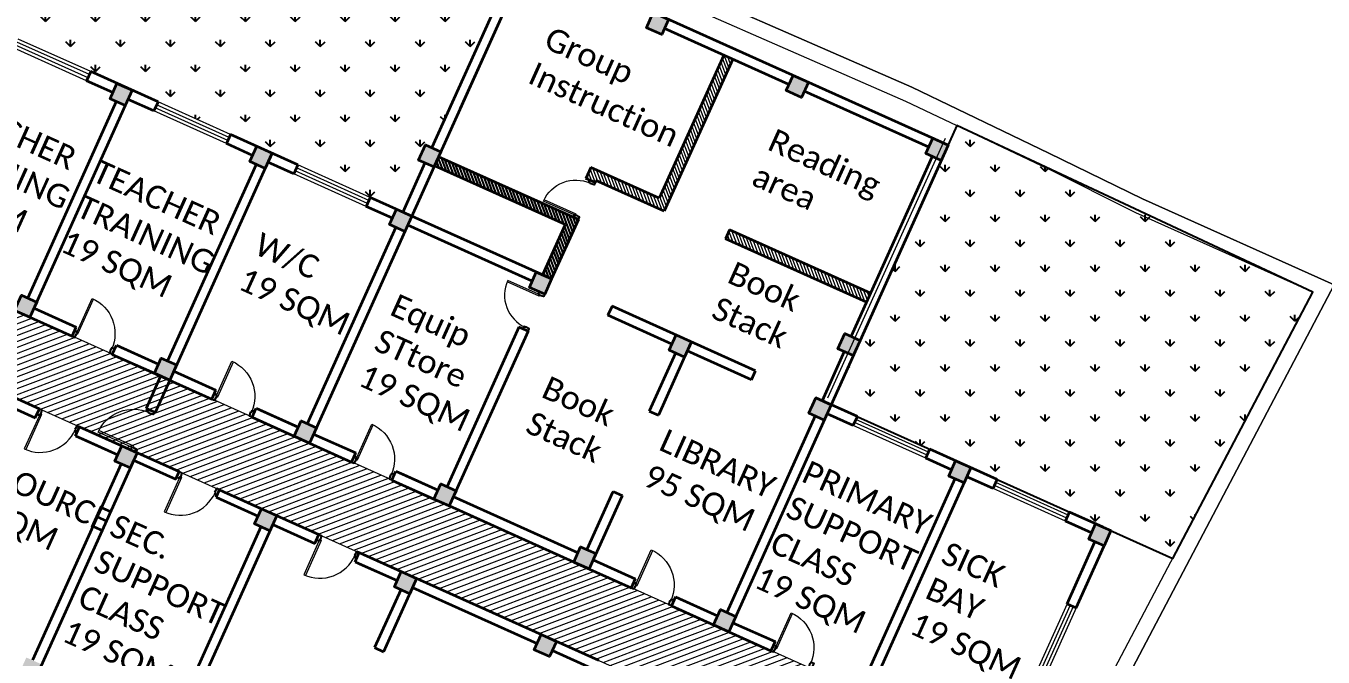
# Model space of a CAD drawing. Header units: inches. Extents: x 527934 to 2134587, y -408734 to 227304.
# Drawn here: x 701904 to 731264, y -132314 to -118017 of the extents above; entities that cross this region are included whole.
import ezdxf

# ---------------------------------------------------------------- set-up
doc = ezdxf.new("R2010")
doc.units = ezdxf.units.IN
doc.header["$MEASUREMENT"] = 0
for name, color, linetype, lineweight in [('boundary', 1, 'Continuous', 20), ('Building', 30, 'Continuous', 20), ('dim', 253, 'Continuous', 9), ('door', 77, 'Continuous', 13), ('hatch', 250, 'Continuous', 5), ('K-ANO-Text @ 350', 250, 'Continuous', 15), ('partition wall', 5, 'Continuous', 20), ('sill', 253, 'Continuous', 13), ('wall - brick', 30, 'Continuous', 35), ('window', 1, 'Continuous', 15)]:
    doc.layers.add(name, color=color, linetype=linetype, lineweight=lineweight)
doc.layers.add('Tree', color=3, linetype='Continuous')
doc.styles.add('1.5MM TEXT', font='calibri.ttf', dxfattribs={"height": 1.5})
pattern_1 = [(90, (727800.17, -145638.66), (-565.6854, 565.6854), [150, -981.371]), (45, (727800.2, -145638.7), (-565.685, 565.685), [150, -650]), (135, (727800.2, -145638.7), (-565.685, -565.685), [150, -650])]
pattern_2 = [(315, (2526338.684, 3746828.41), (44.194174, 44.194174), [])]

# ---------------------------------------------------------------- blocks, each defined once
blk = doc.blocks.new('Dd1')
at = {"layer": 'door'}
for p, q in [((6330587, 14339), (6330587, 13509)), ((6330599, 14377), (6330625, 14377)), ((6330625, 14377), (6330625, 13510))]:
    blk.add_line(p, q, dxfattribs=at)
at = {"layer": 'door', "lineweight": 25}
for points in [[(6330599, 14377), (6330587, 14377), (6330587, 14339), (6330524, 14339), (6330524, 14479), (6330587, 14479)], [(6331449, 14377), (6331461, 14377), (6331461, 14339), (6331524, 14339), (6331524, 14479), (6331461, 14479)]]:
    blk.add_lwpolyline(points, close=True, dxfattribs=at)
at = {"layer": 'door'}
blk.add_arc((6330593, 14377), 868, 269.6039, 0, dxfattribs=at)
blk = doc.blocks.new('bldg1')
h = blk.add_hatch()
h.set_pattern_fill('ANSI31', color=256, scale=10, angle=-90)
h.set_pattern_definition([(315, (2526338.6844, 3746828.4121), (0.8838834765, 0.8838834765), [])])
h.paths.add_polyline_path([(2556745, 3367289), (2556745, 3367669), (2556365, 3367669), (2556365, 3367289)])
h.paths.add_polyline_path([(2556745, 3372549), (2556745, 3372929), (2556365, 3372929), (2556365, 3372549)])
h.paths.add_polyline_path([(2556745, 3374729), (2556745, 3375109), (2556365, 3375109), (2556365, 3374729)])
h.paths.add_polyline_path([(2556745, 3379989), (2556745, 3380369), (2556365, 3380369), (2556365, 3379989)])
h.paths.add_polyline_path([(2553270, 3379989), (2553270, 3380369), (2552890, 3380369), (2552890, 3379989)])
h.paths.add_polyline_path([(2553270, 3374729), (2553270, 3375109), (2552890, 3375109), (2552890, 3374729)])
h.paths.add_polyline_path([(2553270, 3372549), (2553270, 3372929), (2552890, 3372929), (2552890, 3372549)])
h.paths.add_polyline_path([(2553270, 3367289), (2553270, 3367669), (2552890, 3367669), (2552890, 3367289)])
h.paths.add_polyline_path([(2549800, 3386439), (2549800, 3386819), (2549420, 3386819), (2549420, 3386439)])
h.paths.add_polyline_path([(2549800, 3381589), (2549800, 3381969), (2549420, 3381969), (2549420, 3381589)])
h.paths.add_polyline_path([(2549800, 3379989), (2549800, 3380369), (2549420, 3380369), (2549420, 3379989)])
h.paths.add_polyline_path([(2549800, 3374729), (2549800, 3375109), (2549420, 3375109), (2549420, 3374729)])
h.paths.add_polyline_path([(2549800, 3372549), (2549800, 3372929), (2549420, 3372929), (2549420, 3372549)])
h.paths.add_polyline_path([(2549800, 3367289), (2549800, 3367669), (2549420, 3367669), (2549420, 3367289)])
h.paths.add_polyline_path([(2546330, 3386439), (2546330, 3386819), (2545950, 3386819), (2545950, 3386439)])
h.paths.add_polyline_path([(2546330, 3379989), (2546330, 3380328), (2546330, 3380369), (2545950, 3380369), (2545950, 3379989)])
h.paths.add_polyline_path([(2546330, 3374729), (2546330, 3375109), (2545950, 3375109), (2545950, 3374729)])
h.paths.add_polyline_path([(2546330, 3372549), (2546330, 3372929), (2545950, 3372929), (2545950, 3372549)])
h.paths.add_polyline_path([(2546330, 3367289), (2546330, 3367669), (2545950, 3367669), (2545950, 3367289)])
h.paths.add_polyline_path([(2542860, 3367289), (2542860, 3367669), (2542480, 3367669), (2542480, 3367289)])
h.paths.add_polyline_path([(2542860, 3372549), (2542860, 3372929), (2542480, 3372929), (2542480, 3372549)])
h.paths.add_polyline_path([(2542860, 3374729), (2542860, 3375109), (2542480, 3375109), (2542480, 3374729)])
h.paths.add_polyline_path([(2542860, 3379989), (2542860, 3380369), (2542480, 3380369), (2542480, 3379989)])
h.paths.add_polyline_path([(2542860, 3386439), (2542860, 3386819), (2542480, 3386819), (2542480, 3386439)])
h.paths.add_polyline_path([(2539390, 3386439), (2539390, 3386819), (2539010, 3386819), (2539010, 3386439)])
h.paths.add_polyline_path([(2539390, 3381589), (2539390, 3381969), (2539010, 3381969), (2539010, 3381589)])
h.paths.add_polyline_path([(2539390, 3379989), (2539390, 3380369), (2539010, 3380369), (2539010, 3379989)])
h.paths.add_polyline_path([(2539390, 3374729), (2539390, 3375109), (2539010, 3375109), (2539010, 3374729)])
h.paths.add_polyline_path([(2539390, 3367289), (2539390, 3367669), (2539010, 3367669), (2539010, 3367289)])
h.paths.add_polyline_path([(2539390, 3372549), (2539390, 3372929), (2539010, 3372929), (2539010, 3372549)])
h.paths.add_polyline_path([(2535920, 3367289), (2535920, 3367669), (2535540, 3367669), (2535540, 3367289)])
h.paths.add_polyline_path([(2535920, 3372549), (2535920, 3372929), (2535540, 3372929), (2535540, 3372549)])
h.paths.add_polyline_path([(2535920, 3374729), (2535920, 3375109), (2535540, 3375109), (2535540, 3374729)])
h.paths.add_polyline_path([(2535920, 3379989), (2535920, 3380369), (2535540, 3380369), (2535540, 3379989)])
h.paths.add_polyline_path([(2532450, 3379989), (2532450, 3380369), (2532070, 3380369), (2532070, 3379989)])
h.paths.add_polyline_path([(2532450, 3374729), (2532450, 3375109), (2532070, 3375109), (2532070, 3374729)])
h.paths.add_polyline_path([(2532450, 3372549), (2532450, 3372929), (2532070, 3372929), (2532070, 3372549)])
h.paths.add_polyline_path([(2532450, 3367289), (2532450, 3367669), (2532070, 3367669), (2532070, 3367289)])
h.paths.add_polyline_path([(2528980, 3367289), (2528980, 3367669), (2528600, 3367669), (2528600, 3367289)])
h.paths.add_polyline_path([(2528980, 3372549), (2528980, 3372929), (2528600, 3372929), (2528600, 3372549)])
h.paths.add_polyline_path([(2528980, 3374729), (2528980, 3375109), (2528600, 3375109), (2528600, 3374729)])
h.paths.add_polyline_path([(2528980, 3379989), (2528980, 3380369), (2528600, 3380369), (2528600, 3379989)])
h = blk.add_hatch()
h.set_pattern_fill('ANSI31', color=256, scale=500, angle=-90)
h.set_pattern_definition(pattern_2)
h.paths.add_polyline_path([(2542635, 3381620), (2542635, 3380369), (2542860, 3380369), (2542860, 3381845), (2539390, 3381845), (2539390, 3381620)])
at = {"layer": 'dim'}
h = blk.add_hatch(dxfattribs=at)
h.set_pattern_fill('ANSI31', color=256, scale=500, angle=-90)
h.set_pattern_definition(pattern_2)
h.paths.add_polyline_path([(2544556, 3382816), (2544556, 3386594), (2544331, 3386594), (2544331, 3383041), (2542635, 3383041), (2542635, 3382765), (2542860, 3382765), (2542860, 3382816)])
h = blk.add_hatch(dxfattribs=at)
h.set_pattern_fill('ANSI31', color=256, scale=500, angle=-90)
h.set_pattern_definition(pattern_2)
h.paths.add_polyline_path([(2546076, 3383041), (2546076, 3382816), (2549575, 3382816), (2549575, 3383041)])
at = {"layer": 'hatch', "ltscale": 0.5}
h = blk.add_hatch(dxfattribs=at)
h.set_pattern_fill('ANSI31', color=256, scale=1000, style=0)
h.set_pattern_definition([(45, (2528825.24, 3372928.98), (-88.38835, 88.38835), [])])
h.paths.add_polyline_path([(2528825, 3372929), (2556745, 3372929), (2556745, 3374729), (2528825, 3374729)])
blk.add_lwpolyline([(2528825, 3372929), (2556745, 3372929), (2556745, 3374729), (2528825, 3374729)], close=True, dxfattribs=at)
at = {"layer": 'sill'}
for p, q in [((2531420, 3380369), (2529620, 3380369)), ((2534890, 3380369), (2533090, 3380369)), ((2538360, 3380369), (2536560, 3380369)), ((2552250, 3380369), (2550450, 3380369)), ((2555720, 3380369), (2553920, 3380369)), ((2531420, 3380144), (2529620, 3380144)), ((2534890, 3380144), (2533090, 3380144)), ((2538360, 3380144), (2536560, 3380144)), ((2552250, 3380144), (2550450, 3380144)), ((2555720, 3380144), (2553920, 3380144)), ((2556520, 3378449), (2556520, 3376649)), ((2556745, 3378449), (2556745, 3376649))]:
    blk.add_line(p, q, dxfattribs=at)
at = {"layer": 'wall - brick'}
for p, q in [((2549800, 3386819), (2539010, 3386819)), ((2539390, 3386819), (2539390, 3383041)), ((2549800, 3386819), (2549800, 3374729)), ((2539165, 3386439), (2539165, 3381969)), ((2539390, 3386439), (2539390, 3374729)), ((2545950, 3386594), (2542860, 3386594)), ((2544331, 3386594), (2544331, 3383041)), ((2544556, 3386594), (2544556, 3382816)), ((2549420, 3386594), (2546330, 3386594)), ((2549575, 3386439), (2549575, 3383041)), ((2544331, 3383041), (2542635, 3383041)), ((2542635, 3383041), (2542635, 3382765)), ((2549575, 3383041), (2546076, 3383041)), ((2546076, 3383041), (2546076, 3382816)), ((2549575, 3383041), (2549575, 3381969)), ((2542860, 3382765), (2542635, 3382765)), ((2544556, 3382816), (2542860, 3382816)), ((2542860, 3382816), (2542860, 3382765)), ((2549575, 3382816), (2546076, 3382816)), ((2542860, 3381845), (2539390, 3381845)), ((2542860, 3381845), (2542860, 3380369)), ((2539165, 3381589), (2539165, 3380369)), ((2542635, 3381620), (2539390, 3381620)), ((2542635, 3381620), (2542635, 3380369)), ((2549575, 3381589), (2549575, 3380369)), ((2531420, 3380369), (2531420, 3380144)), ((2533090, 3380369), (2531420, 3380369)), ((2533090, 3380369), (2533090, 3380144)), ((2536560, 3380369), (2534890, 3380369)), ((2534890, 3380369), (2534890, 3380144)), ((2535920, 3380328), (2535920, 3374729)), ((2536560, 3380369), (2536560, 3380144)), ((2542860, 3380369), (2538360, 3380369)), ((2538360, 3380369), (2538360, 3380144)), ((2547921, 3380369), (2544360, 3380369)), ((2544360, 3380369), (2544360, 3380144)), ((2546330, 3380328), (2546330, 3378549)), ((2550450, 3380369), (2549420, 3380369)), ((2550450, 3380144), (2550450, 3380369)), ((2553920, 3380369), (2552250, 3380369)), ((2552250, 3380144), (2552250, 3380369)), ((2553270, 3380328), (2553270, 3374729)), ((2553920, 3380144), (2553920, 3380369)), ((2556550, 3380369), (2555720, 3380369)), ((2555720, 3380144), (2555720, 3380369)), ((2532070, 3380144), (2531420, 3380144)), ((2532225, 3379989), (2532225, 3375109)), ((2533090, 3380144), (2532450, 3380144)), ((2532450, 3379989), (2532450, 3374729)), ((2535540, 3380144), (2534890, 3380144)), ((2535695, 3379989), (2535695, 3375109)), ((2536560, 3380144), (2535920, 3380144)), ((2539010, 3380144), (2538360, 3380144)), ((2539165, 3379989), (2539165, 3375109)), ((2542480, 3380144), (2539390, 3380144)), ((2545950, 3380144), (2544360, 3380144)), ((2546105, 3379989), (2546105, 3378549)), ((2547921, 3380144), (2546330, 3380144)), ((2549575, 3379989), (2549575, 3375109)), ((2550450, 3380144), (2549800, 3380144)), ((2552890, 3380144), (2552250, 3380144)), ((2553045, 3379989), (2553045, 3375109)), ((2553920, 3380144), (2553270, 3380144)), ((2556365, 3380144), (2555720, 3380144)), ((2556520, 3378449), (2556520, 3379989)), ((2556745, 3378449), (2556745, 3379989)), ((2542635, 3379069), (2542635, 3375109)), ((2542860, 3379069), (2542635, 3379069)), ((2542860, 3379069), (2542860, 3374729)), ((2546105, 3378549), (2546330, 3378549)), ((2556520, 3378449), (2556745, 3378449)), ((2546105, 3376549), (2546105, 3376528)), ((2546105, 3376549), (2546330, 3376549)), ((2546105, 3376528), (2546105, 3375109)), ((2546330, 3376549), (2546330, 3376528)), ((2546330, 3376528), (2546330, 3374729)), ((2532450, 3374954), (2533495, 3374954)), ((2533495, 3374729), (2533495, 3374954)), ((2534495, 3374954), (2535540, 3374954)), ((2534495, 3374729), (2534495, 3374954)), ((2534605, 3374954), (2535540, 3374954)), ((2535920, 3374954), (2536966, 3374954)), ((2536966, 3374729), (2536966, 3374954)), ((2537966, 3374954), (2539012, 3374954)), ((2537966, 3374729), (2537966, 3374954)), ((2538075, 3374954), (2539010, 3374954)), ((2539390, 3374954), (2540435, 3374954)), ((2540435, 3374729), (2540435, 3374954)), ((2541435, 3374954), (2542480, 3374954)), ((2541435, 3374729), (2541435, 3374954)), ((2541545, 3374954), (2542480, 3374954)), ((2545950, 3374954), (2542860, 3374954)), ((2546330, 3374954), (2547375, 3374954)), ((2547375, 3374954), (2547375, 3374729)), ((2548375, 3374954), (2549420, 3374954)), ((2548375, 3374954), (2548375, 3374729)), ((2548485, 3374954), (2549420, 3374954)), ((2549800, 3374954), (2550845, 3374954)), ((2550845, 3374954), (2550845, 3374729)), ((2531135, 3374729), (2533495, 3374729)), ((2534495, 3374729), (2535540, 3374729)), ((2534605, 3374729), (2536966, 3374729)), ((2535695, 3374729), (2535695, 3373929)), ((2535920, 3374729), (2535920, 3373929)), ((2537966, 3374729), (2539010, 3374729)), ((2538075, 3374729), (2540435, 3374729)), ((2541435, 3374729), (2542480, 3374729)), ((2541545, 3374729), (2542860, 3374729)), ((2545951, 3374729), (2542860, 3374729)), ((2545950, 3374729), (2547375, 3374729)), ((2548375, 3374729), (2549421, 3374729)), ((2548485, 3374729), (2550845, 3374729)), ((2535920, 3373929), (2535695, 3373929)), ((2531058, 3372929), (2533495, 3372929)), ((2533495, 3372704), (2533495, 3372929)), ((2534495, 3372929), (2535540, 3372929)), ((2534495, 3372704), (2534495, 3372929)), ((2534605, 3372929), (2535540, 3372929)), ((2535695, 3372929), (2536966, 3372929)), ((2535920, 3372929), (2535920, 3367452)), ((2536966, 3372741), (2536966, 3372929)), ((2537966, 3372929), (2539011, 3372929)), ((2537966, 3372741), (2537966, 3372929)), ((2538075, 3372929), (2540435, 3372929)), ((2539390, 3372929), (2539390, 3367452)), ((2540435, 3372704), (2540435, 3372929)), ((2541435, 3372929), (2542480, 3372929)), ((2541435, 3372704), (2541435, 3372929)), ((2541545, 3372929), (2547375, 3372929)), ((2542860, 3372929), (2542860, 3371109)), ((2532450, 3372704), (2533495, 3372704)), ((2534495, 3372704), (2535540, 3372704)), ((2534605, 3372704), (2535540, 3372704)), ((2535920, 3372741), (2536966, 3372741)), ((2537966, 3372741), (2539011, 3372741)), ((2538075, 3372741), (2539010, 3372741)), ((2539390, 3372704), (2540435, 3372704)), ((2541435, 3372704), (2542480, 3372704)), ((2541545, 3372704), (2542480, 3372704)), ((2542860, 3372704), (2545950, 3372704)), ((2546330, 3372704), (2547375, 3372704)), ((2535695, 3372549), (2535695, 3367669)), ((2539165, 3372549), (2539165, 3367669)), ((2542635, 3372549), (2542635, 3371109)), ((2542635, 3371109), (2542860, 3371109))]:
    blk.add_line(p, q, dxfattribs=at)
for points in [[(2542860, 3386819), (2542860, 3386439), (2542480, 3386439), (2542480, 3386819)], [(2546330, 3386819), (2546330, 3386439), (2545950, 3386439), (2545950, 3386819)], [(2549800, 3386819), (2549800, 3386439), (2549420, 3386439), (2549420, 3386819)], [(2539390, 3381969), (2539390, 3381589), (2539010, 3381589), (2539010, 3381969)], [(2549800, 3381969), (2549800, 3381589), (2549420, 3381589), (2549420, 3381969)], [(2532450, 3380369), (2532450, 3379989), (2532070, 3379989), (2532070, 3380369)], [(2535920, 3380369), (2535920, 3379989), (2535540, 3379989), (2535540, 3380369)], [(2539390, 3380369), (2539390, 3379989), (2539010, 3379989), (2539010, 3380369)], [(2542860, 3380369), (2542860, 3379989), (2542480, 3379989), (2542480, 3380369)], [(2546330, 3380369), (2546330, 3379989), (2545950, 3379989), (2545950, 3380369)], [(2549800, 3380369), (2549800, 3379989), (2549420, 3379989), (2549420, 3380369)], [(2553270, 3380369), (2553270, 3379989), (2552890, 3379989), (2552890, 3380369)], [(2556745, 3380369), (2556745, 3379989), (2556365, 3379989), (2556365, 3380369)], [(2532450, 3375109), (2532450, 3374729), (2532070, 3374729), (2532070, 3375109)], [(2535920, 3375109), (2535920, 3374729), (2535540, 3374729), (2535540, 3375109)], [(2539390, 3375109), (2539390, 3374729), (2539010, 3374729), (2539010, 3375109)], [(2542860, 3375109), (2542860, 3374729), (2542480, 3374729), (2542480, 3375109)], [(2546330, 3375109), (2546330, 3374729), (2545950, 3374729), (2545950, 3375109)], [(2549800, 3375109), (2549800, 3374729), (2549420, 3374729), (2549420, 3375109)], [(2535920, 3372929), (2535920, 3372549), (2535540, 3372549), (2535540, 3372929)], [(2539390, 3372929), (2539390, 3372549), (2539010, 3372549), (2539010, 3372929)], [(2542860, 3372929), (2542860, 3372549), (2542480, 3372549), (2542480, 3372929)], [(2546330, 3372929), (2546330, 3372549), (2545950, 3372549), (2545950, 3372929)]]:
    blk.add_lwpolyline(points, close=True, dxfattribs=at)
for points in [[(2547921, 3380144), (2547921, 3380369)], [(2549420, 3380144), (2549420, 3380369)]]:
    blk.add_lwpolyline(points, dxfattribs=at)
at = {"layer": 'window'}
for p, q in [((2531420, 3380294), (2529620, 3380294)), ((2534890, 3380294), (2533090, 3380294)), ((2538360, 3380294), (2536560, 3380294)), ((2552250, 3380294), (2550450, 3380294)), ((2555720, 3380294), (2553920, 3380294)), ((2531420, 3380219), (2529620, 3380219)), ((2534890, 3380219), (2533090, 3380219)), ((2538360, 3380219), (2536560, 3380219)), ((2552250, 3380219), (2550450, 3380219)), ((2555720, 3380219), (2553920, 3380219)), ((2556595, 3378449), (2556595, 3376649)), ((2556670, 3378449), (2556670, 3376649))]:
    blk.add_line(p, q, dxfattribs=at)
at = {"layer": 'dim', "yscale": 0.9199999999254942, "rotation": 270}
for p, xscale, zscale in [((2529540, -2442237), -0.9199999999254942, 0.92), ((2529540, 9204071), 0.9199999999254942, 0.9199999999254942)]:
    blk.add_blockref('Dd1', p, dxfattribs=dict(at, xscale=xscale, zscale=zscale))
at = {"layer": 'dim', "xscale": -1}
for p, rotation in [((-3797029, 3389208), 180), ((-3793558, 3389208), 180), ((-3790089, 3389208), 180), ((-3783149, 3389208), 180), ((-3779679, 3389208), 180), ((2521416, -2957595), 270)]:
    blk.add_blockref('Dd1', p, dxfattribs=dict(at, rotation=rotation))
at = {"layer": 'dim'}
for p in [(-3797029, 3358450), (-3793558, 3358450), (-3790089, 3358450)]:
    blk.add_blockref('Dd1', p, dxfattribs=at)
at = {"layer": 'K-ANO-Text @ 350', "ltscale": 0.5, "char_height": 525, "attachment_point": 1, "style": '1.5MM TEXT'}
for s, insert in [('Group \\PInstruction', (2540513, 3385599)), ('Reading \\Parea', (2546079, 3385572)), ('Book \\PStack', (2546483, 3382454)), ('PRIMARY\\PSUPPORT\\PCLASS\\P19 SQM', (2549867, 3379033)), ('TEACHER\\PTRAINING\\P19 SQM', (2528836, 3378650)), ('TEACHER\\PTRAINING\\P19 SQM', (2532423, 3378650)), ('W/C\\P19 SQM', (2536444, 3378650)), ('Equip\\PSTtore\\P19 SQM', (2539819, 3378650)), ('SICK\\PBAY\\P19 SQM', (2553500, 3378650)), ('Book \\PStack', (2543712, 3378360)), ('LIBRARY\\P95 SQM', (2546629, 3378360)), ('RESOURCE\\P19 SQM', (2532424, 3371493)), ('SEC.\\PSUPPORT\\PCLASS\\P19 SQM', (2536080, 3371493))]:
    blk.add_mtext_dynamic_manual_height_columns(s, width=7548.85, gutter_width=3500, heights=[0], dxfattribs=dict(at, insert=insert))

msp = doc.modelspace()

# ---------------------------------------------------------------- hatches: boundary and pattern name
at = {"layer": 'Tree', "ltscale": 0.5}
h = msp.add_hatch(dxfattribs=at)
h.set_pattern_fill('GRASS', color=256, scale=800, style=0)
h.set_pattern_definition(pattern_1)
h.paths.add_polyline_path([(717934.2, -115248), (715933.9, -114472), (713528.4, -113633.1), (711486.4, -112440, 0.2202252), (711114.5, -112308.5), (705728.2, -115391.7), (704772.4, -115707.9), (702944.6, -116307.1), (701223.6, -116668.5, 0.19019), (700491.6, -117022.2), (700146.9, -117410.4), (700799.7, -117894.6), (701729.7, -118313.4), (703371, -119052.4), (704893.8, -119738.1), (706535.1, -120477.1), (708057.8, -121162.8), (709699.1, -121901.8), (710433.1, -122232.3), (710934, -121119.9), (710792.7, -121056.2), (710948.7, -120709.7), (711090.1, -120773.4), (712925.3, -116697.5), (712784, -116633.8), (712940, -116287.3), (713286.5, -116443.4), (716655.9, -117960.5)])
h = msp.add_hatch(dxfattribs=at)
h.set_pattern_fill('GRASS', color=256, scale=800, style=0)
h.set_pattern_definition(pattern_1)
h.paths.add_polyline_path([(720130.5, -126598.7), (727861.5, -130079.7), (731031.9, -124049.5), (722977.2, -120276.3)])

# ---------------------------------------------------------------- linework, layer by layer
at = {"layer": 'boundary', "ltscale": 0.25}
msp.add_lwpolyline([(731420.7, -137312.5), (729359.3, -136515.7), (725653.7, -135104.3), (726270.7, -133857.6), (731514.9, -123882.8), (727175.9, -121933.2), (725055.9, -120899.5), (721959.9, -119405.5), (717320.9, -117370.5), (718410.9, -115057.5), (716054.9, -114143.5), (713674.9, -113313.5), (711730.9, -112189.5, 0.2478176), (710996.9, -111972.5), (705584.9, -115070.5), (704662.9, -115375.5), (702853.9, -115968.5), (701172.9, -116321.5, 0.1863984)], format="xyb", dxfattribs=at)
at = {"layer": 'Building', "ltscale": 0.25}
msp.add_line((720053.1, -126445), (722720.9, -120561.5), dxfattribs=at)
at = {"layer": 'partition wall', "ltscale": 0.25}
msp.add_lwpolyline([(701172.9, -116321.5), (702853.9, -115968.5), (704662.9, -115375.5), (705584.9, -115070.5), (710996.9, -111972.5, -0.2478176), (711730.9, -112189.5), (713674.9, -113313.5), (716054.9, -114143.5), (718410.9, -115057.5), (717320.9, -117370.5), (721959.9, -119405.5), (725055.9, -120899.5), (727175.9, -121933.2), (731514.9, -123882.8), (726270.7, -133857.6), (725653.7, -135104.3), (729359.3, -136515.7), (731420.7, -137312.5)], format="xyb", dxfattribs=at)
for points in [[(711486.4, -112440), (713528.4, -113633.1), (715933.9, -114472), (717934.2, -115248), (716851, -117546.6), (721813.5, -119723.5), (725023.9, -121248.5)], [(725180.9, -135270.5), (725958.9, -133698.5), (731031.9, -124049.5), (727025.9, -122249.5), (725023.9, -121248.5)]]:
    msp.add_lwpolyline(points, dxfattribs=at)
at = {"layer": 'Tree', "ltscale": 0.5}
msp.add_lwpolyline([(720130.5, -126598.7), (727861.5, -130079.7), (731031.9, -124049.5), (722977.2, -120276.3)], close=True, dxfattribs=at)

# ---------------------------------------------------------------- block references
at = {"rotation": 335.7595136373062}
msp.add_blockref('bldg1', (-2992724, -2162056.3), dxfattribs=at)

doc.saveas('drawing.dxf')
